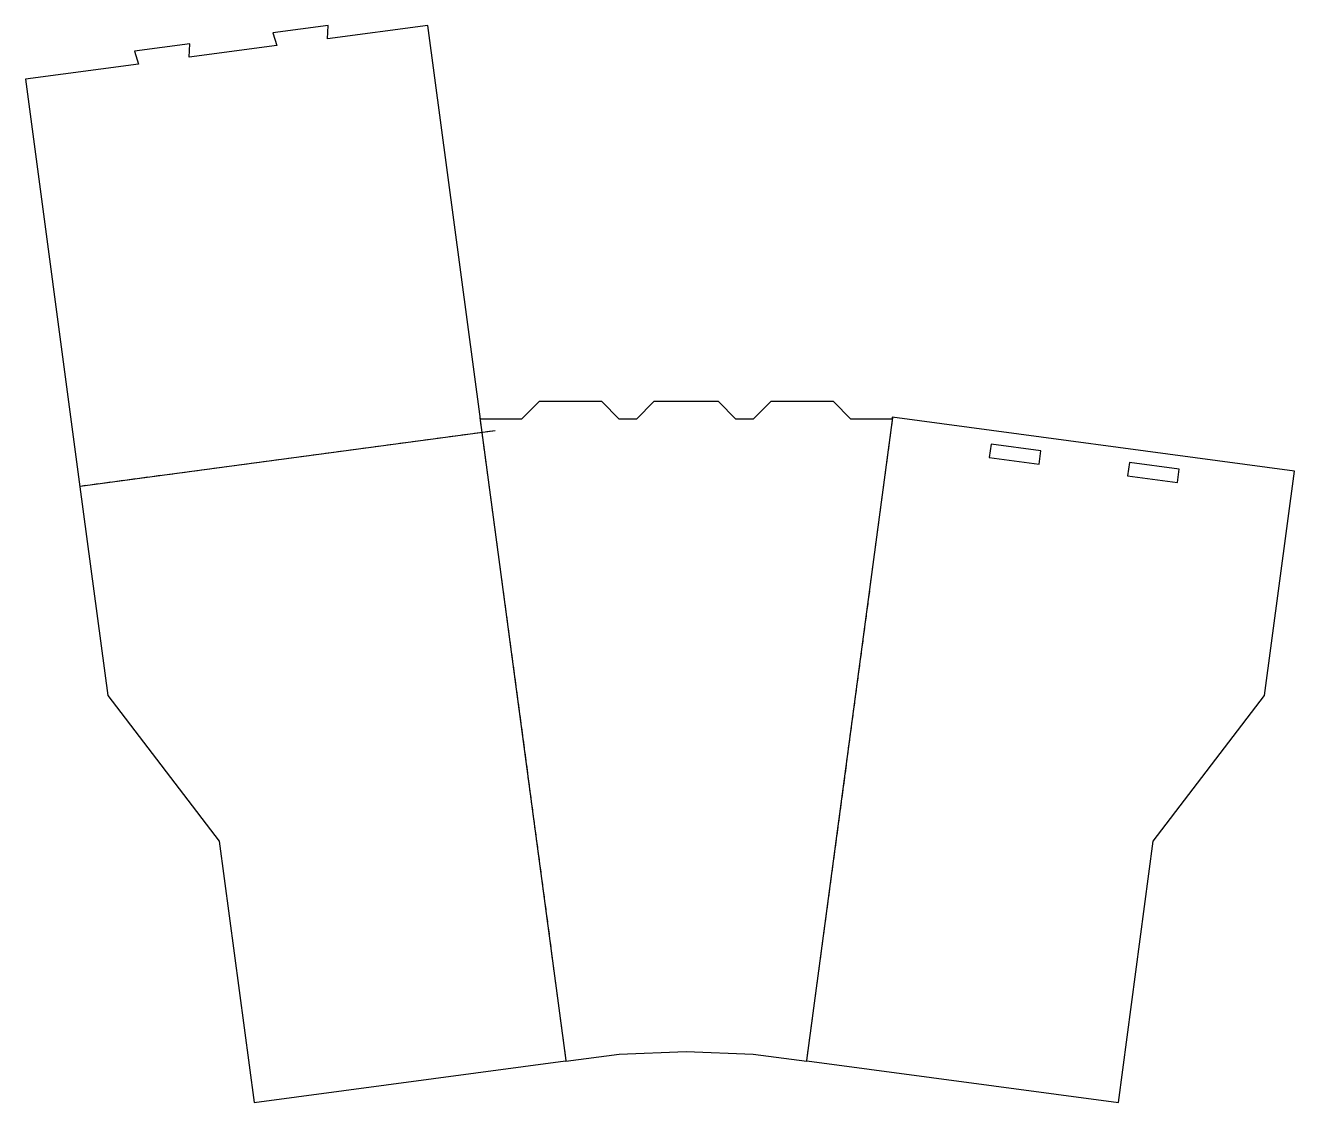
# Model space of a CAD drawing. Header units: metres. Extents: x 0 to 304, y 0 to 258.
import ezdxf

# ---------------------------------------------------------------- set-up
doc = ezdxf.new("R2010")
doc.units = ezdxf.units.M

msp = doc.modelspace()

# ---------------------------------------------------------------- linework, layer by layer
at = {"layer": 'CUT'}
for points in [[(-0.08429, 245.34473), (12.9955, 147.62247), (19.70144, 97.51922), (46.38108, 62.62814), (54.77464, -0.08429), (129.49739, 9.91675), (129.50034, 9.8947), (142.36462, 11.5226), (158.41483, 12.19644), (174.46504, 11.5226), (187.32931, 9.8947), (187.33226, 9.91675), (262.05501, -0.08429), (270.44857, 62.62814), (297.12822, 97.51922), (304.33536, 151.36734), (207.84153, 164.28232), (207.78391, 163.85184), (197.89917, 163.85184), (193.69917, 168.05184), (178.68376, 168.05184), (174.48376, 163.85184), (170.34589, 163.85184), (166.14589, 168.05184), (150.68376, 168.05184), (146.48376, 163.85184), (142.34589, 163.85184), (138.14589, 168.05184), (123.13048, 168.05184), (118.93048, 163.85184), (109.04572, 163.85184), (96.40945, 258.26048), (72.38899, 255.04532), (72.52722, 258.26714), (59.26647, 256.49218), (60.24714, 253.42013), (39.22499, 250.6063), (39.36322, 253.82812), (26.10247, 252.05316), (27.08314, 248.98111), (-0.08429, 245.34473)], [(231.10555, 154.66109), (243.04904, 153.06254), (243.47687, 156.25904), (231.53337, 157.85758), (231.10555, 154.66109)], [(264.26958, 150.22233), (276.21308, 148.62378), (276.64091, 151.82028), (264.69741, 153.41882), (264.26958, 150.22233)]]:
    msp.add_lwpolyline(points, close=True, dxfattribs=at)
at = {"layer": 'SCORE'}
for p, q in [((108.92373, 164.19803), (109.18905, 162.21571)), ((207.90592, 164.19803), (207.6406, 162.21571)), ((94.7111, 158.63516), (92.72878, 158.36984)), ((97.68458, 159.03314), (95.70226, 158.76782)), ((100.65807, 159.43112), (98.67575, 159.1658)), ((103.63155, 159.8291), (101.64923, 159.56378)), ((106.60504, 160.22708), (104.62272, 159.96176)), ((109.57852, 160.62506), (107.5962, 160.35974)), ((109.32171, 161.22455), (109.58703, 159.24223)), ((112.55201, 161.02304), (110.56969, 160.75772)), ((207.50794, 161.22455), (207.24262, 159.24223)), ((70.92322, 155.45133), (68.9409, 155.18601)), ((73.8967, 155.84931), (71.91438, 155.58399)), ((76.87019, 156.24729), (74.88787, 155.98197)), ((79.84367, 156.64527), (77.86135, 156.37995)), ((82.81716, 157.04325), (80.83484, 156.77793)), ((85.79064, 157.44123), (83.80832, 157.17591)), ((88.76413, 157.8392), (86.78181, 157.57389)), ((91.73761, 158.23718), (89.75529, 157.97186)), ((109.71969, 158.25106), (109.98501, 156.26874)), ((110.11767, 155.27758), (110.38298, 153.29526)), ((206.71198, 155.27758), (206.44667, 153.29526)), ((207.10996, 158.25106), (206.84464, 156.26874)), ((47.13534, 152.2675), (45.15302, 152.00218)), ((50.10882, 152.66548), (48.1265, 152.40016)), ((53.08231, 153.06346), (51.09999, 152.79814)), ((56.05579, 153.46144), (54.07347, 153.19612)), ((59.02928, 153.85942), (57.04696, 153.5941)), ((62.00276, 154.2574), (60.02044, 153.99208)), ((64.97625, 154.65537), (62.99393, 154.39005)), ((67.94973, 155.05335), (65.96741, 154.78803)), ((110.51564, 152.30409), (110.78096, 150.32177)), ((206.31401, 152.30409), (206.04869, 150.32177)), ((26.32095, 149.48165), (24.33862, 149.21633)), ((29.29443, 149.87963), (27.31211, 149.61431)), ((32.26791, 150.27761), (30.28559, 150.01229)), ((35.2414, 150.67559), (33.25908, 150.41027)), ((38.21488, 151.07356), (36.23256, 150.80824)), ((41.18837, 151.47154), (39.20605, 151.20622)), ((44.16185, 151.86952), (42.17953, 151.6042)), ((110.91362, 149.33061), (111.17894, 147.34828)), ((205.91603, 149.33061), (205.65071, 147.34828)), ((14.42701, 147.88973), (13.0599, 147.70676)), ((17.40049, 148.28771), (15.41817, 148.02239)), ((20.37398, 148.68569), (18.39165, 148.42037)), ((23.34746, 149.08367), (21.36514, 148.81835)), ((111.3116, 146.35712), (111.57692, 144.3748)), ((205.51805, 146.35712), (205.25273, 144.3748)), ((111.70958, 143.38364), (111.97489, 141.40131)), ((205.12007, 143.38364), (204.85476, 141.40131)), ((112.10755, 140.41015), (112.37287, 138.42783)), ((204.7221, 140.41015), (204.45678, 138.42783)), ((112.50553, 137.43667), (112.77085, 135.45434)), ((204.32412, 137.43667), (204.0588, 135.45434)), ((112.90351, 134.46318), (113.16883, 132.48086)), ((203.92614, 134.46318), (203.66082, 132.48086)), ((113.30149, 131.4897), (113.5668, 129.50737)), ((203.52817, 131.4897), (203.26285, 129.50737)), ((113.69946, 128.51621), (113.96478, 126.53389)), ((203.13019, 128.51621), (202.86487, 126.53389)), ((114.09744, 125.54273), (114.36276, 123.5604)), ((202.73221, 125.54273), (202.46689, 123.5604)), ((114.49542, 122.56924), (114.76074, 120.58692)), ((202.33423, 122.56924), (202.06892, 120.58692)), ((114.89339, 119.59576), (115.15871, 117.61343)), ((201.93626, 119.59576), (201.67094, 117.61343)), ((115.29137, 116.62227), (115.55669, 114.63995)), ((201.53828, 116.62227), (201.27296, 114.63995)), ((115.68935, 113.64879), (115.95467, 111.66646)), ((201.1403, 113.64879), (200.87498, 111.66646)), ((116.08733, 110.6753), (116.35264, 108.69298)), ((200.74232, 110.6753), (200.47701, 108.69298)), ((116.4853, 107.70182), (116.75062, 105.71949)), ((200.34435, 107.70182), (200.07903, 105.71949)), ((116.88328, 104.72833), (117.1486, 102.74601)), ((199.94637, 104.72833), (199.68105, 102.74601)), ((117.28126, 101.75485), (117.54658, 99.77252)), ((199.54839, 101.75485), (199.28307, 99.77252)), ((117.67924, 98.78136), (117.94455, 96.79904)), ((199.15041, 98.78136), (198.8851, 96.79904)), ((118.07721, 95.80788), (118.34253, 93.82555)), ((198.75244, 95.80788), (198.48712, 93.82555)), ((118.47519, 92.83439), (118.74051, 90.85207)), ((198.35446, 92.83439), (198.08914, 90.85207)), ((118.87317, 89.8609), (119.13849, 87.87858)), ((197.95648, 89.8609), (197.69116, 87.87858)), ((119.27115, 86.88742), (119.53646, 84.9051)), ((197.55851, 86.88742), (197.29319, 84.9051)), ((119.66912, 83.91393), (119.93444, 81.93161)), ((197.16053, 83.91393), (196.89521, 81.93161)), ((120.0671, 80.94045), (120.33242, 78.95813)), ((196.76255, 80.94045), (196.49723, 78.95813)), ((120.46508, 77.96696), (120.7304, 75.98464)), ((196.36457, 77.96696), (196.09926, 75.98464)), ((120.86305, 74.99348), (121.12837, 73.01116)), ((195.9666, 74.99348), (195.70128, 73.01116)), ((121.26103, 72.01999), (121.52635, 70.03767)), ((195.56862, 72.01999), (195.3033, 70.03767)), ((121.65901, 69.04651), (121.92433, 67.06419)), ((195.17064, 69.04651), (194.90532, 67.06419)), ((122.05699, 66.07302), (122.3223, 64.0907)), ((194.77266, 66.07302), (194.50735, 64.0907)), ((122.45496, 63.09954), (122.72028, 61.11721)), ((194.37469, 63.09954), (194.10937, 61.11721)), ((122.85294, 60.12605), (123.11826, 58.14373)), ((193.97671, 60.12605), (193.71139, 58.14373)), ((123.25092, 57.15257), (123.51624, 55.17024)), ((193.57873, 57.15257), (193.31341, 55.17024)), ((123.6489, 54.17908), (123.91421, 52.19676)), ((193.18076, 54.17908), (192.91544, 52.19676)), ((124.04687, 51.2056), (124.31219, 49.22327)), ((192.78278, 51.2056), (192.51746, 49.22327)), ((124.44485, 48.23211), (124.71017, 46.24979)), ((192.3848, 48.23211), (192.11948, 46.24979)), ((124.84283, 45.25863), (125.10815, 43.2763)), ((191.98682, 45.25863), (191.7215, 43.2763)), ((125.24081, 42.28514), (125.50612, 40.30282)), ((191.58885, 42.28514), (191.32353, 40.30282)), ((125.63878, 39.31166), (125.9041, 37.32933)), ((191.19087, 39.31166), (190.92555, 37.32933)), ((126.03676, 36.33817), (126.30208, 34.35585)), ((190.79289, 36.33817), (190.52757, 34.35585)), ((126.43474, 33.36469), (126.70006, 31.38236)), ((190.39491, 33.36469), (190.1296, 31.38236)), ((126.83271, 30.3912), (127.09803, 28.40888)), ((127.23069, 27.41772), (127.49601, 25.43539)), ((189.59896, 27.41772), (189.33364, 25.43539)), ((189.99694, 30.3912), (189.73162, 28.40888)), ((127.62867, 24.44423), (127.89399, 22.46191)), ((189.20098, 24.44423), (188.93566, 22.46191)), ((128.02665, 21.47075), (128.29196, 19.48842)), ((188.803, 21.47075), (188.53769, 19.48842)), ((128.42462, 18.49726), (128.68994, 16.51494)), ((188.40503, 18.49726), (188.13971, 16.51494)), ((128.8226, 15.52378), (129.08792, 13.54145)), ((188.00705, 15.52378), (187.74173, 13.54145)), ((129.22058, 12.55029), (129.4859, 10.56797)), ((187.60907, 12.55029), (187.34375, 10.56797))]:
    msp.add_line(p, q, dxfattribs=at)
at = {"layer": 'SCORE2'}
for p, q in [((108.92373, 164.19803), (129.56178, 10.00103)), ((207.90592, 164.19803), (187.26787, 10.00103)), ((112.55201, 161.02304), (13.0599, 147.70676))]:
    msp.add_line(p, q, dxfattribs=at)

doc.saveas('drawing.dxf')
